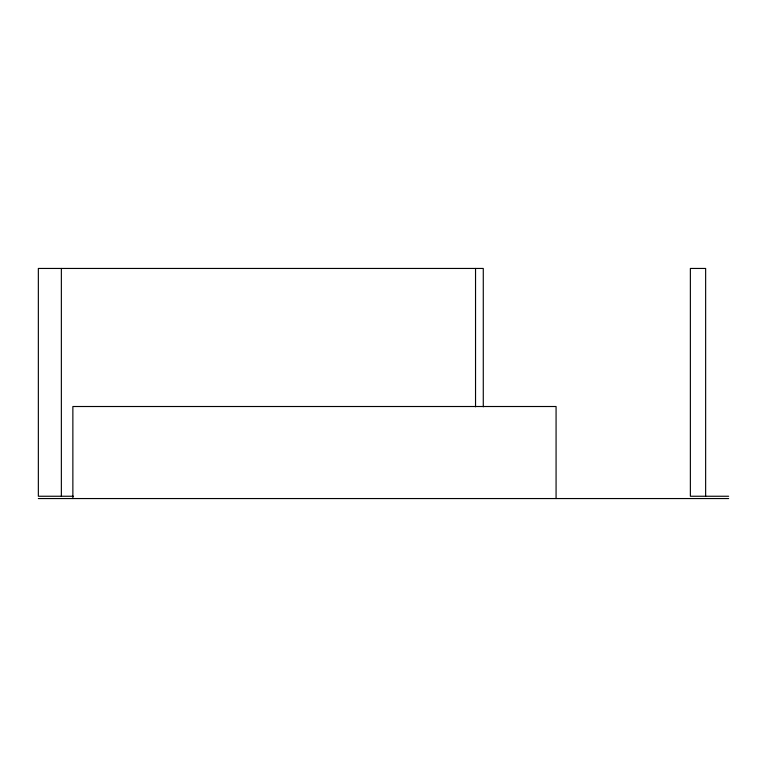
<?xml version="1.0" encoding="UTF-8"?>
<svg xmlns="http://www.w3.org/2000/svg" width="767" height="767" viewBox="0 0 767 767"><rect width="100%" height="100%" fill="white"/><g stroke="black" fill="none" stroke-linecap="round" stroke-linejoin="round"><path stroke-width="1.15" d="M73.344 496.249L38.35 496.249L38.35 268.45L483.277 268.45L483.277 406.798M728.65 496.249L690.367 496.249L690.367 268.45L705.64 268.45L705.64 496.249M38.35 498.55L728.65 498.55M556.075 498.55L556.075 406.51L72.865 406.51L72.865 498.55M475.54 268.45L475.54 406.798M61.36 268.45L61.36 496.249"/></g></svg>
